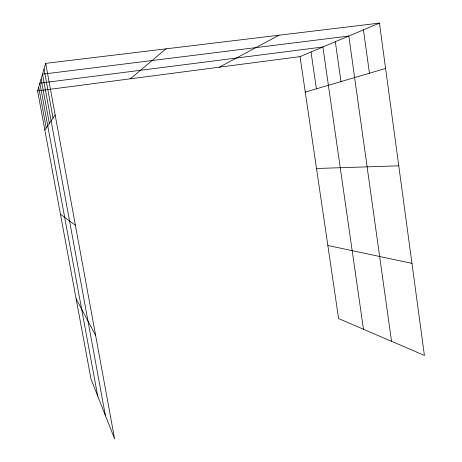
<?xml version="1.0" encoding="UTF-8"?>
<svg xmlns="http://www.w3.org/2000/svg" width="462" height="462" viewBox="0 0 462 462"><rect width="100%" height="100%" fill="white"/><g stroke="black" fill="none" stroke-linecap="round" stroke-linejoin="round"><path stroke-width="0.69" d="M45.692 63.352L114.611 438.9L90.991 379.007L37.584 90.922L45.692 63.352L379.452 23.1L424.416 355.422L338.606 318.589L300.04 56.635L379.452 23.1M44.837 130.041L55.157 114.928M130.336 78.806L165.991 48.845M219.358 67.175L279.019 35.216M305.261 92.088L385.591 68.474M37.584 90.922L300.04 56.635M316.51 168.491L398.764 165.829M327.841 245.484L411.96 263.357M60.441 214.218L75.404 225.265M76.132 298.839L95.611 335.366M44.023 69.04L53.032 118.041M105.4 415.534L42.504 74.191L348.816 36.042L391.516 341.303M41.124 78.881L49.347 123.435M97.701 396.021L39.865 83.16L322.886 46.991L363.473 329.262M38.675 87.203L46.229 128.003M311.03 51.998L316.389 88.82M335.331 41.736L340.985 81.583M363.467 29.851L369.438 73.221"/></g></svg>
